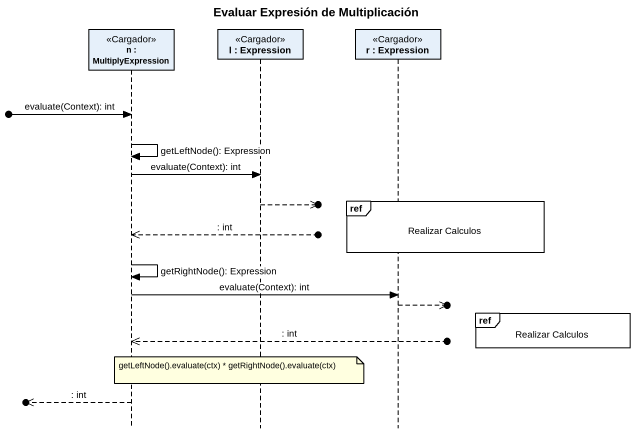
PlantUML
@startuml
title Evaluar Expresión de Multiplicación
hide footbox
participant "n : MultiplyExpression" as n <<Cargador>>
participant "l : Expression" as l <<Cargador>>
participant "r : Expression" as r <<Cargador>>

[o-> n : evaluate(Context): int
n -> n : getLeftNode(): Expression
n -> l : evaluate(Context): int
ref over r : Realizar Calculos
l -->>o]
n <<--o] : : int
n -> n : getRightNode(): Expression
n -> r : evaluate(Context): int
r -->>o]
ref over r : Realizar Calculos
n <<--o] : : int
note over l : getLeftNode().evaluate(ctx) * getRightNode().evaluate(ctx)
[o<<-- n : : int
@enduml
